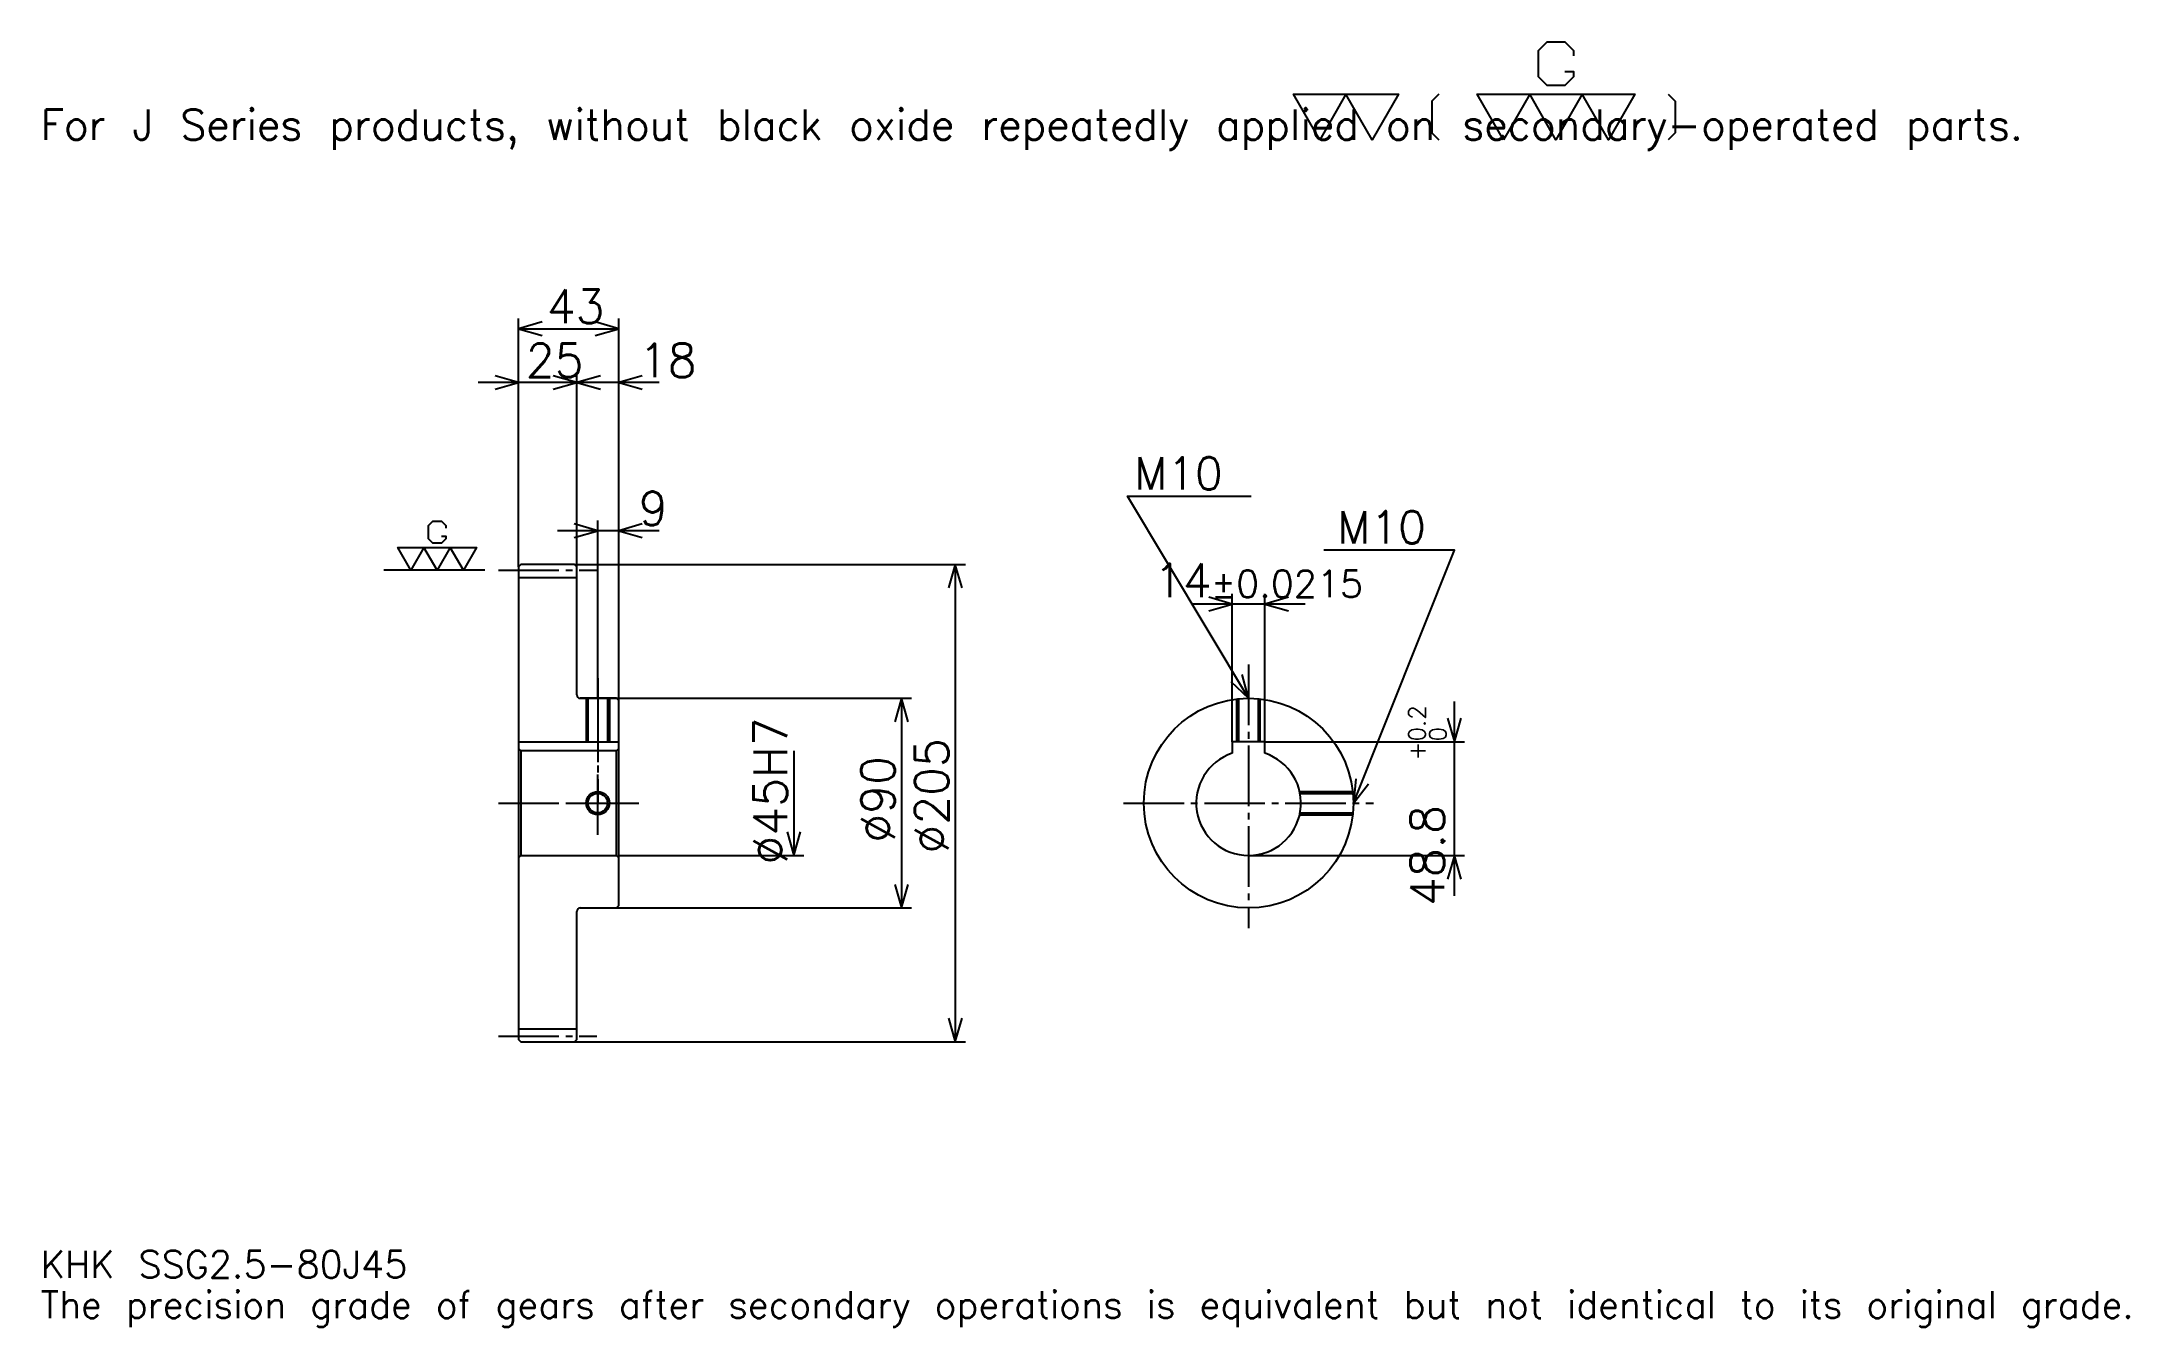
# Model space of a CAD drawing. Extents: x 29 to 926, y 11 to 563.
import ezdxf

# ---------------------------------------------------------------- set-up
doc = ezdxf.new("R2010")
doc.units = 0
doc.linetypes.add('DASHDOT', pattern=[34.695651, 26.021739, -2.891304, 2.891304, -2.891304])
doc.layers.get('0').update_dxf_attribs({"linetype": 'CONTINUOUS'})
doc.layers.add('DASHDOT', color=6, linetype='DASHDOT')
doc.styles.add('KANJI', font='TXT', dxfattribs={"bigfont": 'BIGFONT'})

msp = doc.modelspace()

# ---------------------------------------------------------------- linework, layer by layer
at = {"color": 5}
for p, q in [((234.195663, 338.141296), (234.195663, 443.673889)), ((234.195663, 439.336945), (277.195679, 439.336945)), ((277.195679, 338.141296), (277.195679, 443.673889)), ((276.543488, 416.206512), (216.847839, 416.206512)), ((294.543488, 416.206512), (241.847839, 416.206512)), ((259.195679, 338.141296), (259.195679, 420.543457)), ((294.543488, 352.597809), (250.847839, 352.597809)), ((268.195679, 338.141296), (268.195679, 356.934784)), ((234.195663, 337.141296), (234.195663, 338.141296)), ((258.195679, 338.141296), (277.195679, 338.141296)), ((259.195679, 337.141296), (259.195679, 338.141296)), ((268.195679, 280.641296), (268.195679, 338.141296)), ((268.195679, 280.641296), (268.195679, 338.141296)), ((277.195679, 338.141296), (426.097839, 338.141296)), ((277.195679, 279.641296), (277.195679, 338.141296)), ((421.760864, 338.141296), (421.760864, 133.141296)), ((540.717407, 261.941284), (540.717407, 325.456512)), ((554.717407, 261.941284), (554.717407, 325.456512)), ((572.065247, 321.119568), (523.369568, 321.119568)), ((260.695679, 280.641296), (277.195679, 280.641296)), ((277.195679, 280.641296), (402.967407, 280.641296)), ((398.630432, 280.641296), (398.630432, 190.641296)), ((636.086975, 195.793472), (636.086975, 279.289124)), ((554.717407, 261.941284), (640.423889, 261.941284)), ((352.369568, 258.141296), (352.369568, 213.141296)), ((277.195679, 213.141296), (356.706543, 213.141296)), ((547.717407, 213.141296), (640.423889, 213.141296)), ((260.695679, 190.641296), (277.195679, 190.641296)), ((277.195679, 190.641296), (402.967407, 190.641296)), ((258.195679, 133.141296), (277.195679, 133.141296)), ((277.195679, 133.141296), (426.097839, 133.141296))]:
    msp.add_line(p, q, dxfattribs=at)
at = {"color": 7}
msp.add_line((219.739136, 335.641296), (176.369568, 335.641296), dxfattribs=at)
at = {"color": 4}
for p, q in [((234.195663, 332.516296), (259.195679, 332.516296)), ((234.195663, 261.941284), (277.195679, 261.941284)), ((235.195663, 258.141296), (235.195663, 213.141296)), ((276.195679, 258.141296), (277.195679, 259.141296)), ((276.195679, 213.141296), (277.195679, 212.141296)), ((234.195663, 138.766296), (259.195679, 138.766296))]:
    msp.add_line(p, q, dxfattribs=at)
at = {"color": 7}
for points in [[(683.504333, 549.752563), (687.263062, 549.752563), (687.263062, 547.497375), (683.504333, 543.738647), (675.986938, 543.738647), (672.228271, 547.497375), (672.228271, 558.773438), (675.986938, 562.532166), (683.504333, 562.532166), (687.263062, 558.773438), (687.263062, 556.51825)], [(578.260864, 520.434753), (566.984802, 539.97998), (612.089111, 539.97998), (600.813049, 520.434753), (589.536926, 539.97998), (578.260864, 520.434753)], [(629.37915, 539.97998), (626.372192, 536.973022), (626.372192, 523.441711), (629.37915, 520.434753)], [(657.193481, 520.434753), (645.917358, 539.97998), (713.573914, 539.97998), (702.297852, 520.434753), (691.021729, 539.97998), (679.745667, 520.434753), (668.469543, 539.97998), (657.193481, 520.434753)], [(727.856934, 539.97998), (730.863892, 536.973022), (730.863892, 523.441711), (727.856934, 520.434753)], [(201.09024, 350.300201), (202.969574, 350.300201), (202.969574, 349.172607), (201.09024, 347.293243), (197.331543, 347.293243), (195.452179, 349.172607), (195.452179, 354.810638), (197.331543, 356.690002), (201.09024, 356.690002), (202.969574, 354.810638), (202.969574, 353.683044)], [(187.934799, 335.641296), (182.296753, 345.41391), (216.125015, 345.41391), (210.486969, 335.641296), (204.848923, 345.41391), (199.210876, 335.641296), (193.572845, 345.41391), (187.934799, 335.641296)]]:
    msp.add_lwpolyline(points, dxfattribs=at)
at = {"color": 5}
for points in [[(244.315231, 442.228271), (234.195663, 439.336945), (244.315231, 436.445618)], [(267.076111, 436.445618), (277.195679, 439.336945), (267.076111, 442.228271)], [(224.076096, 413.315186), (234.195663, 416.206512), (224.076096, 419.097839)], [(249.076096, 413.315186), (259.195679, 416.206512), (249.076096, 419.097839)], [(269.315216, 419.097839), (259.195679, 416.206512), (269.315216, 413.315186)], [(287.315216, 419.097839), (277.195679, 416.206512), (287.315216, 413.315186)], [(547.717407, 280.641296), (495.67395, 367.380432), (548.873962, 367.380432)], [(258.076111, 349.706512), (268.195679, 352.597809), (258.076111, 355.489136)], [(287.315216, 355.489136), (277.195679, 352.597809), (287.315216, 349.706512)], [(592.717407, 235.641296), (636.086975, 344.25), (579.995605, 344.25)], [(424.652191, 328.021729), (421.760864, 338.141296), (418.869568, 328.021729)], [(530.597839, 318.228241), (540.717407, 321.119568), (530.597839, 324.010864)], [(564.836975, 324.010864), (554.717407, 321.119568), (564.836975, 318.228241)], [(540.031677, 287.831177), (547.717407, 280.641296), (544.990173, 290.806305)], [(401.521759, 270.521729), (398.630432, 280.641296), (395.739136, 270.521729)], [(633.195679, 272.060852), (636.086975, 261.941284), (638.978271, 272.060852)], [(593.785034, 246.111511), (592.717407, 235.641296), (599.155334, 243.967056)], [(349.478271, 223.260864), (352.369568, 213.141296), (355.260864, 223.260864)], [(638.978271, 203.021729), (636.086975, 213.141296), (633.195679, 203.021729)], [(395.739136, 200.760864), (398.630432, 190.641296), (401.521759, 200.760864)], [(418.869568, 143.260864), (421.760864, 133.141296), (424.652191, 143.260864)]]:
    msp.add_lwpolyline(points, dxfattribs=at)
at = {"color": 4}
for points in [[(259.195679, 282.141296), (259.195679, 337.141296), (258.195679, 338.141296), (235.195663, 338.141296), (234.195663, 337.141296), (234.195663, 212.141296)], [(260.695679, 190.641296), (276.195679, 190.641296), (277.195679, 191.641296), (277.195679, 279.641296), (276.195679, 280.641296), (260.695679, 280.641296)], [(263.195679, 280.641296), (263.195679, 261.941284)], [(264.005676, 280.641296), (264.005676, 261.941284)], [(272.385651, 280.641296), (272.385651, 261.941284)], [(273.195679, 280.641296), (273.195679, 261.941284)], [(542.717407, 261.941284), (542.717407, 280.362671)], [(543.527405, 261.941284), (543.527405, 280.445801)], [(551.90741, 261.941284), (551.90741, 280.445801)], [(552.717407, 261.941284), (552.717407, 280.362671)], [(554.717407, 257.024689), (554.717407, 261.941284), (540.717407, 261.941284), (540.717407, 257.024689)], [(234.195663, 212.141296), (235.195663, 213.141296), (276.195679, 213.141296), (276.195679, 258.141296), (235.195663, 258.141296), (234.195663, 259.141296)], [(569.654785, 240.641296), (592.438782, 240.641296)], [(569.823792, 239.831299), (592.521912, 239.831299)], [(569.654785, 230.641296), (592.438782, 230.641296)], [(569.823792, 231.451294), (592.521912, 231.451294)], [(234.195663, 212.141296), (234.195663, 134.141296), (235.195663, 133.141296), (258.195679, 133.141296), (259.195679, 134.141296), (259.195679, 189.141296)]]:
    msp.add_lwpolyline(points, dxfattribs=at)
for centre, radius in [((547.717407, 235.641296), 45), ((268.195679, 235.641296), 4.19)]:
    msp.add_circle(centre, radius, dxfattribs=at)
at = {"color": 7}
msp.add_circle((268.195679, 235.641296), 5, dxfattribs=at)
at = {"color": 4}
for centre, radius, start, end in [((260.695679, 282.141296), 1.5, 180, 270), ((547.717407, 235.641296), 22.5, 108.12620381, 71.87379619), ((260.695679, 189.141296), 1.5, 90, 180)]:
    msp.add_arc(centre, radius, start, end, dxfattribs=at)
at = {"layer": 'DASHDOT', "color": 7}
for p, q in [((225.521744, 335.641296), (267.869568, 335.641296)), ((547.717407, 295.097809), (547.717407, 181.967377)), ((268.195679, 280.641296), (268.195679, 235.641296)), ((225.521744, 235.641296), (285.869568, 235.641296)), ((494.043518, 235.641296), (601.391296, 235.641296)), ((225.521744, 135.641296), (267.869568, 135.641296))]:
    msp.add_line(p, q, dxfattribs=at)
for points in [[(268.195679, 289.315216), (268.195679, 253.26738)], [(268.195679, 221.967377), (268.195679, 249.315216)], [(254.521759, 235.641296), (281.869568, 235.641296)]]:
    msp.add_lwpolyline(points, dxfattribs=at)

# ---------------------------------------------------------------- texts
at = {"color": 7, "style": 'KANJI'}
for s, height, p in [('For J Series products, without black oxide repeatedly applied on secondary-operated parts.', 13.01087, (28.913044, 520.434753)), ('43', 14.456522, (246.29892, 441.649994)), ('25', 14.456522, (237.29892, 418.519562)), ('18', 14.456522, (285.869568, 418.519562)), ('M10', 13.878261, (498.565247, 370.271729)), ('9', 14.456522, (285.869568, 354.910858)), ('M10', 13.878261, (585.778259, 347.141296)), ('14', 14.456522, (507.033875, 324.010864)), ('%%p0.0215', 11.565217, (531.463623, 324.010864)), ('KHK SSG2.5-80J45', 11.565217, (28.913044, 31.804348)), ('The precision grade of gears after secondary operations is equivalent but not identical to its original grade.', 11.565217, (28.913044, 14.456522))]:
    msp.add_text(s, height=height, dxfattribs=at).set_placement(p)
for s, height, p in [('%%c45H7', 14.456522, (349.478271, 209.258148)), ('0.2', 7.228261, (623.654358, 262.109772)), ('%%c205', 14.456522, (418.869568, 213.956512)), ('+', 7.228261, (623.654358, 254.014114)), ('0', 7.228261, (632.617371, 262.109772)), ('%%c90', 14.456522, (395.739136, 218.654877)), ('48.8', 14.456522, (631.75, 191.440567))]:
    msp.add_text(s, height=height, rotation=90, dxfattribs=at).set_placement(p)

doc.saveas('drawing.dxf')
